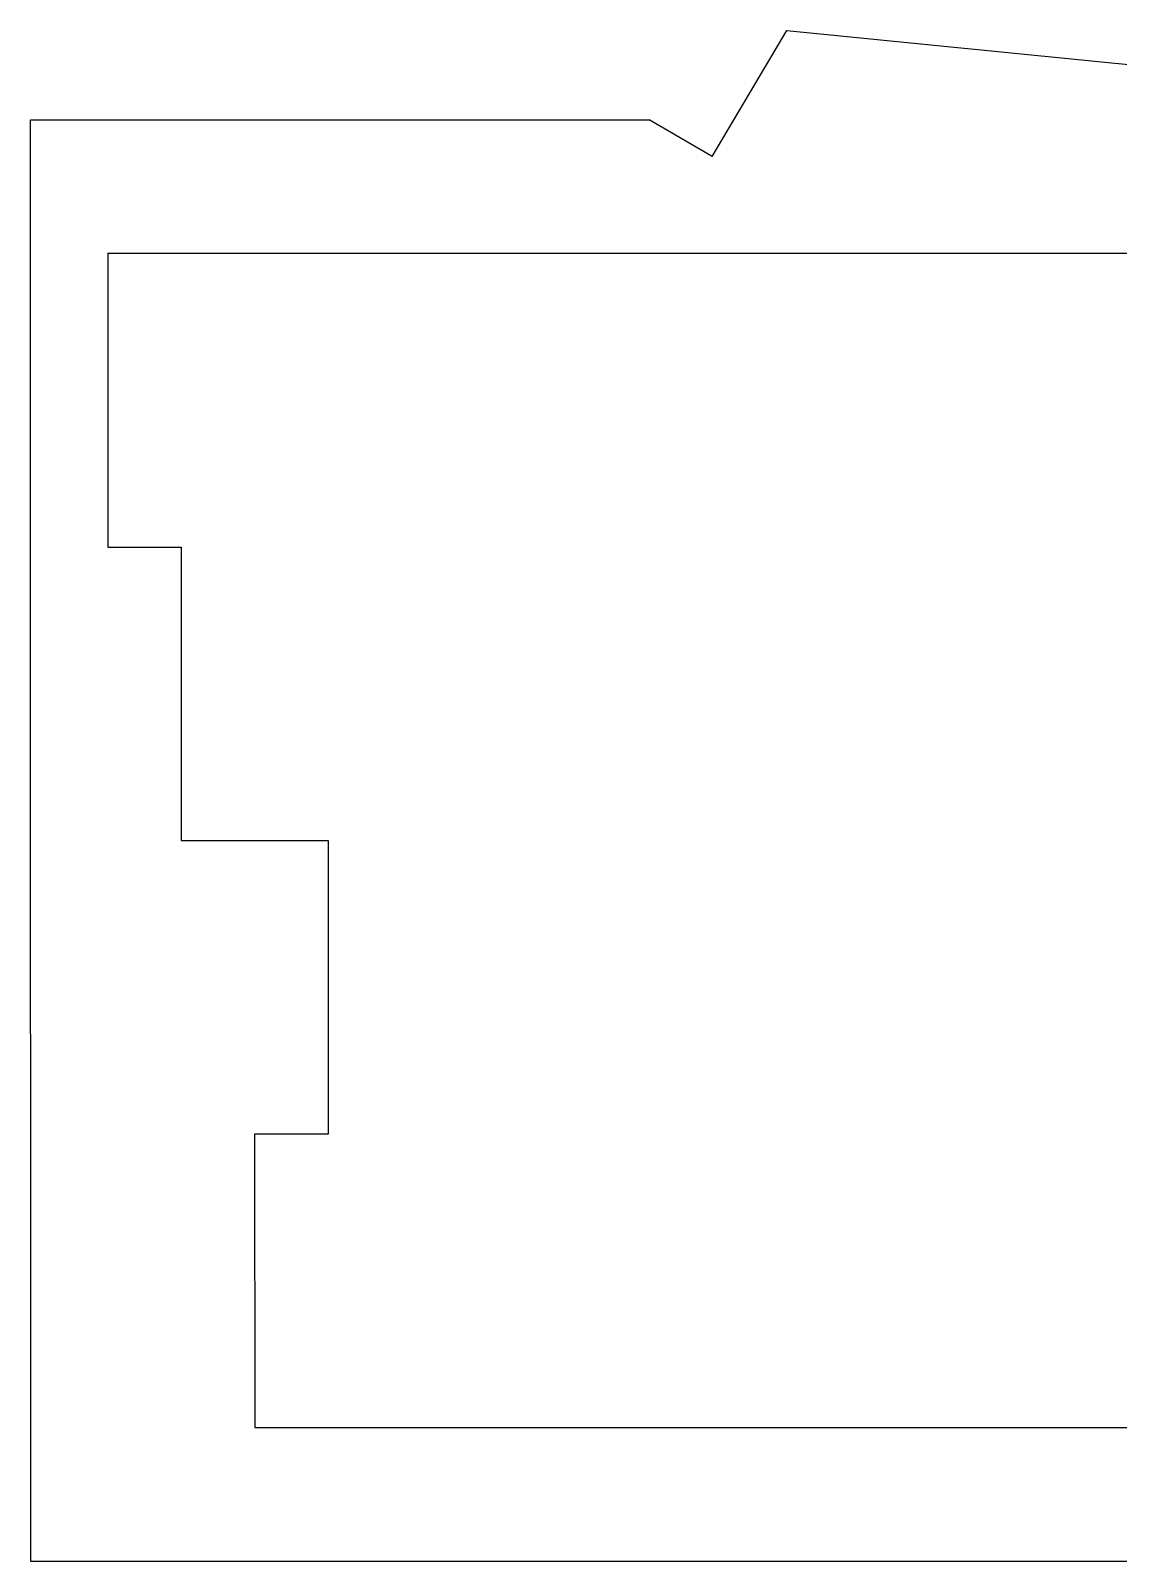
# Model space of a CAD drawing. Extents: x -353 to 646, y -933 to 332.
# Drawn here: x -26.43 to -6.51, y 303.87 to 331.9 of the extents above; entities that cross this region are included whole.
import ezdxf

# ---------------------------------------------------------------- set-up
doc = ezdxf.new("R2010")
doc.units = 0

msp = doc.modelspace()

# ---------------------------------------------------------------- linework, layer by layer
at = {"layer": 'Layer 1'}
for p, q in [((-13.9552, 329.594), (-12.58603, 331.90224)), ((-12.5861, 331.902), (3.8447, 330.27118)), ((-26.4348, 323.184), (-26.4348, 330.271)), ((-26.4319, 330.271), (-15.1036, 330.271)), ((-13.9552, 329.594), (-15.10358, 330.271417)), ((-25.0212, 327.824), (-25.0212, 322.444)), ((-25.0212, 327.824), (3.20386, 327.824)), ((-26.4319, 303.869), (-26.434767, 323.1844)), ((-25.0212, 322.444), (-23.6778, 322.444)), ((-23.6778, 322.444), (-23.6778, 317.071)), ((-23.6778, 317.071), (-20.9882, 317.071)), ((-20.9882, 317.071), (-20.9882, 311.692)), ((-22.3344, 311.692), (-22.328665, 306.32141)), ((-20.9882, 311.692), (-22.3344, 311.692)), ((-22.3287, 306.321), (-0.862798, 306.321)), ((3.84472, 303.869), (-26.4319, 303.869))]:
    msp.add_line(p, q, dxfattribs=at)

doc.saveas('drawing.dxf')
